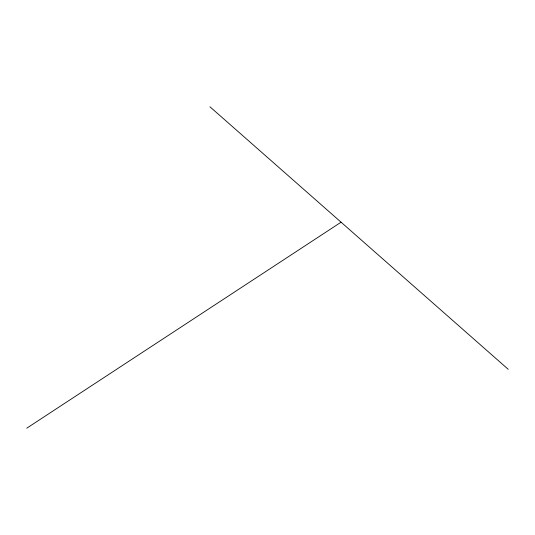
<?xml version="1.0" encoding="UTF-8"?>
<svg xmlns="http://www.w3.org/2000/svg" width="535" height="535" viewBox="0 0 535 535"><rect width="100%" height="100%" fill="white"/><g stroke="black" fill="none" stroke-linecap="round" stroke-linejoin="round"><path stroke-width="0.8" d="M26.75 428.194L341.069 222.192M209.961 106.806L508.25 369.324"/></g></svg>
